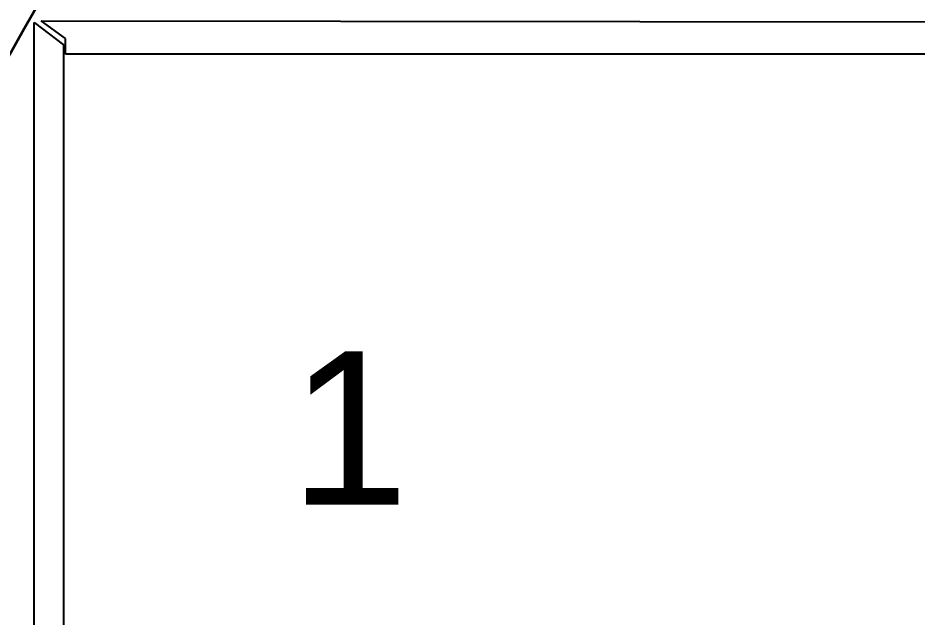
# Model space of a CAD drawing. Header units: inches. Extents: x -42 to 72, y -34 to 80.
# Drawn here: x -29.65 to -13.92, y 37.57 to 48.04 of the extents above; entities that cross this region are included whole.
import ezdxf

# ---------------------------------------------------------------- set-up
doc = ezdxf.new("R2010")
doc.units = ezdxf.units.IN
doc.header["$MEASUREMENT"] = 0
doc.layers.add('Layer 1', color=7, linetype='Continuous')
doc.styles.add('Annotative', font='arial.ttf')

msp = doc.modelspace()

# ---------------------------------------------------------------- linework, layer by layer
for p, q in [((-28.823, 47.683), (-29.244, 47.994)), ((-29.244, 47.994), (-7.354, 47.967)), ((-29.367, 47.967), (-28.857, 47.575)), ((-29.367, -2.034), (-29.367, 47.967)), ((-28.823, 47.412), (-28.823, 47.683)), ((-28.857, 47.575), (-28.857, -1.558)), ((-7.643, 47.412), (-28.823, 47.412))]:
    msp.add_line(p, q)
at = {"layer": 'Layer 1', "color": 240, "lineweight": 35, "true_color": 0xed1c24}
msp.add_open_spline([(54.183, -9.087), (71.825, 12.728), (68.441, 44.715), (46.625, 62.356), (24.81, 79.998), (-7.176, 76.614), (-24.818, 54.799), (-42.459, 32.984), (-39.075, 0.998), (-17.26, -16.644), (4.555, -34.286), (36.542, -30.902), (54.183, -9.087)], degree=3, knots=[0, 0, 0, 0, 1, 1, 1, 2, 2, 2, 3, 3, 3, 4, 4, 4, 4], dxfattribs=at)

# ---------------------------------------------------------------- texts
at = {"insert": (-27.579, 42.214), "char_height": 2.68315, "attachment_point": 1, "style": 'Annotative'}
msp.add_mtext_dynamic_manual_height_columns('\\pi-5.3663,l8.0495,t5.3663;{\\T1.65;1}', width=1.19665, gutter_width=1, heights=[1.444], dxfattribs=at)

doc.saveas('drawing.dxf')
